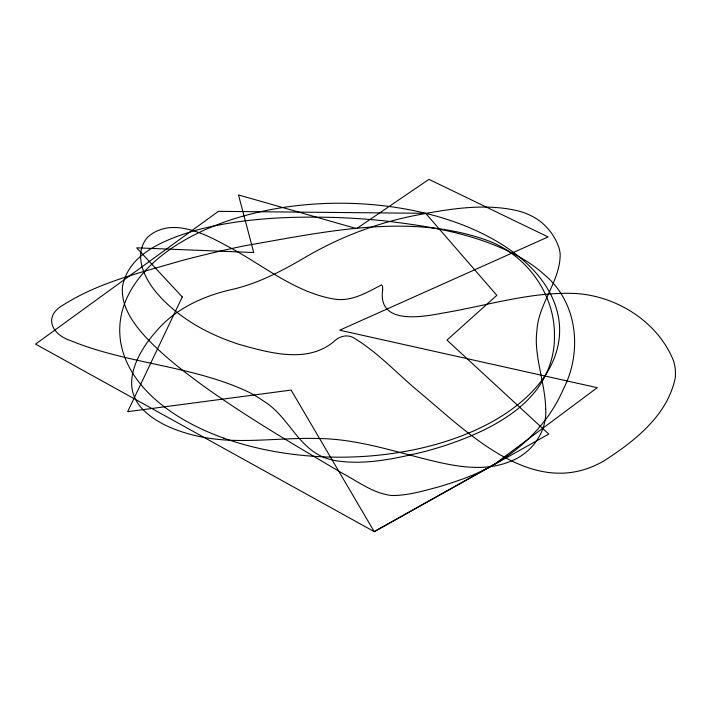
<?xml version="1.0" encoding="UTF-8"?>
<svg xmlns="http://www.w3.org/2000/svg" width="711" height="711" viewBox="0 0 711 711"><rect width="100%" height="100%" fill="white"/><g stroke="black" fill="none" stroke-linecap="round" stroke-linejoin="round"><path stroke-width="1.07" d="M382.669 289.786C377.417 325.06 421.667 317.124 442.713 313.089C486.706 305.828 530.193 291.59 575.217 293.483C616.561 295.794 658.066 321.834 673.566 360.939A123.581 71.349 0 0 1 675.201 378.101C667.469 415.695 634.025 441.709 603.328 461.252C532.886 501.415 466.407 430.848 416.273 389.53C396.018 372.288 377.55 352.496 354.771 338.498C347.777 333.628 339.111 336.187 333.539 341.867C306.734 363.899 268.865 352.665 238.949 344.337A191.481 110.552 0 0 1 187.526 319.977A217.415 125.527 0 0 1 158.242 294.63C144.804 279.823 132.299 254.858 147.692 237.119C170.836 216.651 203.879 233.332 226.702 245.819C262.35 264.332 294.647 292.825 335.325 299.26C352.469 301.482 367.303 292.203 381.647 284.827L382.554 286.417L382.669 289.786M122.532 286.311C120.577 306.281 133.384 323.683 146.164 337.627C163.566 355.962 183.607 371.533 204.013 386.366C248.121 417.935 295.029 445.29 341.689 472.851C357.749 481.383 373.177 493.47 391.779 495.505C407.838 495.656 423.48 490.857 438.883 486.831A239.172 138.085 0 0 0 457.848 480.663C503.29 465.723 544.119 433.71 563.352 389.166C582.602 351.901 577.821 302.104 544.199 274.544A171.778 99.176 0 0 0 526.318 261.017C483.418 234.763 432.501 226.471 383.327 220.766A410.149 236.799 0 0 0 337.725 217.557C289.377 216.073 240.265 218.037 193.401 230.977C165.094 239.82 128.744 253.356 122.532 286.311M545.719 409.092C547.097 431.373 532.423 452.312 512.071 460.657C485.809 472.317 456.222 466.683 429.426 460.106C393.076 451.121 356.904 439.069 319.106 438.518C287.751 437.541 256.458 441.922 225.12 439.985A112.542 64.977 0 0 1 202.688 437.158A114.222 65.945 0 0 1 188.273 433.79C171.698 428.973 155.078 421.907 142.804 409.394A89.986 51.947 0 0 1 134.059 396.151C127.767 379.763 134.85 361.961 143.595 347.919A246.708 142.44 0 0 1 155.469 332.161C174.515 309.223 202.386 296.274 230.933 289.715C257.817 283.769 282.267 270.873 305.783 256.982C338.925 237.634 375.088 223.654 412.691 215.931C447.432 209.301 483.969 202.519 518.959 211.105A57.538 33.221 0 0 1 531.712 216.055C544.395 222.436 554.287 234.026 558.855 247.437A94.145 54.356 0 0 1 560.188 254.227C560.232 281.503 538.503 303.295 536.912 330.544A242.478 139.996 0 0 0 536.458 345.448C537.836 366.903 545.266 387.539 545.719 409.092M554.447 337.041C554.544 358.522 546.172 379.647 531.801 395.556A185.971 107.37 0 0 1 515.031 411.091C496.02 425.569 473.97 435.425 451.556 443.344A273.237 157.753 0 0 1 424.005 451.725C394.889 458.702 364.405 465.554 334.428 460.461A45.682 26.378 0 0 1 321.55 456.355C296.718 444.668 287.253 415.677 264.19 401.484A138.201 79.783 0 0 0 248.272 391.912C191.783 365.347 127.216 364.156 69.776 340.302C51.61 334.197 43.318 316.333 62.995 305.126C98.847 282.267 141.116 272.482 181.474 260.661A820.707 473.828 0 0 1 244.611 245.766C324.314 232.088 410.967 211.851 489.461 241.242C527.953 256.351 555.478 295.412 554.447 337.041M182.247 296.967L127.669 411.678L291.119 390.09L374.235 531.641L548.776 434.074L446.961 340.107L496.829 295.323L425.667 213.327L218.401 211.345L35.55 344.106L374.235 531.641L494.447 464.23L597.258 387.691L339.68 330.206L548.083 236.941L428.955 179.359L356.602 228.622L238.487 194.947L253.72 252.529L136.672 247.837L182.247 296.967M223.894 438.172A219.948 126.985 0 0 0 559.521 334.108A219.948 126.985 0 0 0 235.617 218.33A219.948 126.985 0 0 0 223.894 438.172"/></g></svg>
